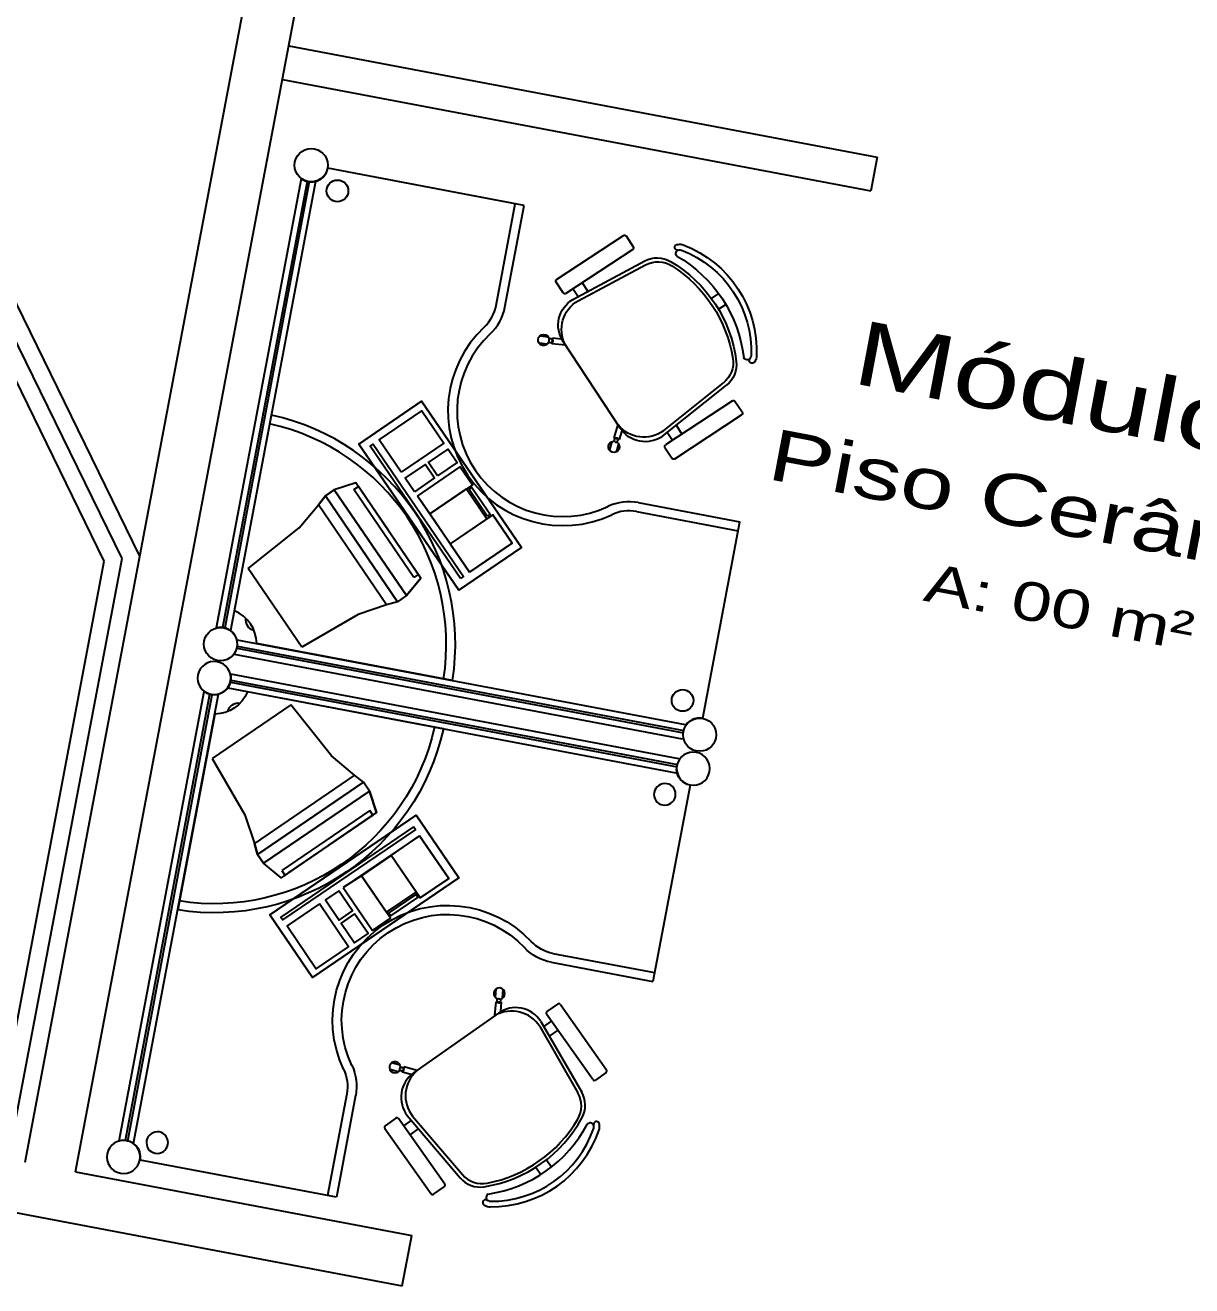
# Model space of a CAD drawing. Header units: inches. Extents: x -18604 to 2753, y -9056 to 3482.
# Drawn here: x 547.1 to 888.1, y -5097.6 to -4729.1 of the extents above; entities that cross this region are included whole.
import ezdxf
from ezdxf.enums import TextEntityAlignment as Align

# ---------------------------------------------------------------- set-up
doc = ezdxf.new("R2010")
doc.units = ezdxf.units.IN
for name, color, linetype in [('ESPECARQ', 2, 'Continuous'), ('FORÇA 1', 86, 'Continuous'), ('MOVEIS', 2, 'Continuous'), ('Parede', 6, 'Continuous'), ('Parede Baixo', 4, 'Continuous'), ('TEXTO', 2, 'Continuous')]:
    doc.layers.add(name, color=color, linetype=linetype)
doc.styles.add('REGUA100', font='GOTHIC.TTF', dxfattribs={"width": 1.4})
doc.styles.add('REGUA60', font='GOTHIC.TTF', dxfattribs={"width": 1.4})

# ---------------------------------------------------------------- blocks, each defined once
blk = doc.blocks.new('INDUNI1')
at = {"color": 0, "style": 'REGUA100', "width": 1.4, "flags": 8}
for tag, p in [('NOME1', (0, 0)), ('NOME2', (0, -4.286))]:
    blk.add_attdef(tag, text='', height=2.5, dxfattribs=at).set_placement(p, align=Align.CENTER)
at = {"layer": 'ESPECARQ', "style": 'REGUA60', "width": 1.4}
blk.add_attdef('AREA', text='', height=1.5, dxfattribs=at).set_placement((0, -7.813), align=Align.CENTER)
at = {"layer": 'ESPECARQ', "style": 'REGUA60', "width": 1.4, "flags": 8}
for tag, p in [('PISO', (0, -10.313)), ('REVPAR', (0, -12.813)), ('PEDIR', (0, -15.313))]:
    blk.add_attdef(tag, text='', height=1.5, dxfattribs=at).set_placement(p, align=Align.CENTER)

msp = doc.modelspace()

# ---------------------------------------------------------------- linework, layer by layer
at = {"layer": 'FORÇA 1'}
for p, q in [((580.67, -4884.3, -1754.51), (396.29, -4506.94, -1754.51)), ((575.44, -4885.01, -1754.51), (391.8, -4509.13, -1754.51)), ((570.22, -4885.71, -1754.51), (387.31, -4511.32, -1754.51)), ((539.17, -5049.81, -1754.51), (570.22, -4885.71, -1754.51)), ((543.16, -5055.65, -1754.51), (575.44, -4885.01, -1754.51))]:
    msp.add_line(p, q, dxfattribs=at)
at = {"layer": 'MOVEIS'}
for p, q in [((687.78, -4780.77, -1754.51), (635.56, -4770.89, -1754.51)), ((692.97, -4781.76, -1754.51), (635.56, -4770.89, -1754.51)), ((627.84, -4773.94, -1754.51), (602.99, -4905.26, -1754.51)), ((629.51, -4774.74, -1754.51), (604.84, -4905.13, -1754.51)), ((630.14, -4774.85, -1754.51), (605.46, -4905.25, -1754.51)), ((631.99, -4774.73, -1754.51), (607.14, -4906.04, -1754.51)), ((684.75, -4810.97, -1754.51), (690.37, -4781.26, -1754.51)), ((687.35, -4811.46, -1754.51), (692.97, -4781.76, -1754.51)), ((702.44, -4803.4, -1754.31), (722, -4790.53, -1754.31)), ((722.75, -4790.68, -1754.31), (724.85, -4793.87, -1754.31)), ((724.69, -4794.62, -1754.31), (705.14, -4807.49, -1754.31)), ((707.18, -4809.29, -1754.31), (728.25, -4797.98, -1754.31)), ((708.72, -4809.64, -1754.31), (728.47, -4799.12, -1754.31)), ((704.38, -4807.34, -1754.31), (702.29, -4804.16, -1754.31)), ((711.61, -4806.82, -1754.31), (709.96, -4804.32, -1754.31)), ((708.8, -4808.5, -1754.31), (707.23, -4806.12, -1754.31)), ((747.68, -4808.93, -1754.31), (749.82, -4807.52, -1754.31)), ((749.78, -4812.11, -1754.31), (751.91, -4810.7, -1754.31)), ((700.04, -4820.22, -1754.31), (697.52, -4819.93, -1754.31)), ((701.21, -4820.54, -1754.31), (701.19, -4820.75, -1754.31)), ((703.89, -4820.85, -1754.31), (701.21, -4820.54, -1754.31)), ((699.81, -4822.26, -1754.31), (697.28, -4821.97, -1754.31)), ((701.05, -4821.96, -1754.31), (701.03, -4822.17, -1754.31)), ((705.06, -4822.63, -1754.31), (701.03, -4822.17, -1754.31)), ((721.04, -4846.9, -1754.31), (704.36, -4821.56, -1754.31)), ((733.43, -4849.17, -1754.31), (752.15, -4834.29, -1754.31)), ((733.71, -4847.62, -1754.31), (751.19, -4833.64, -1754.31)), ((663.01, -4839.02, -1752.4), (644.69, -4851.5, -1752.4)), ((663.01, -4839.02, -1752.4), (663.01, -4839.02, -1754.51)), ((692.15, -4881.75, -1754.51), (663.01, -4839.02, -1754.51)), ((692.15, -4881.75, -1752.4), (663.01, -4839.02, -1752.4)), ((753.83, -4838.88, -1754.31), (734.27, -4851.76, -1754.31)), ((756.68, -4842.22, -1754.31), (754.58, -4839.04, -1754.31)), ((650.56, -4850.31, -1752.4), (663.08, -4841.77, -1752.4)), ((663.08, -4841.77, -1752.4), (669.53, -4851.23, -1752.4)), ((608.29, -4900.25, -1754.51), (619.12, -4843.02, -1754.51)), ((720.34, -4845.84, -1754.31), (719.17, -4849.73, -1754.31)), ((736.96, -4855.85, -1754.31), (756.52, -4842.98, -1754.31)), ((737.45, -4846.08, -1754.31), (739.09, -4848.58, -1754.31)), ((719.37, -4849.79, -1754.31), (719.17, -4849.73, -1754.31)), ((720.73, -4850.2, -1754.31), (720.53, -4850.14, -1754.31)), ((721.51, -4847.62, -1754.31), (720.73, -4850.2, -1754.31)), ((734.8, -4848, -1754.31), (736.36, -4850.38, -1754.31)), ((644.69, -4851.5, -1752.4), (673.83, -4894.24, -1752.4)), ((647.93, -4852.1, -1752.4), (648.8, -4851.51, -1752.4)), ((674.32, -4890.8, -1752.4), (647.93, -4852.1, -1752.4)), ((648.8, -4851.51, -1752.4), (675.19, -4890.21, -1752.4)), ((657.01, -4859.77, -1752.4), (650.56, -4850.31, -1752.4)), ((669.53, -4851.23, -1752.4), (657.01, -4859.77, -1752.4)), ((664.98, -4856.9, -1752.4), (670.72, -4852.98, -1752.4)), ((670.72, -4852.98, -1752.4), (673.4, -4856.9, -1752.4)), ((718.6, -4850.81, -1754.31), (717.87, -4853.24, -1754.31)), ((720.57, -4851.4, -1754.31), (719.83, -4853.84, -1754.31)), ((734.11, -4852.51, -1754.31), (736.21, -4855.69, -1754.31)), ((658.2, -4861.51, -1752.4), (664.1, -4857.49, -1752.4)), ((664.1, -4857.49, -1752.4), (666.78, -4861.42, -1752.4)), ((667.65, -4860.82, -1752.4), (664.98, -4856.9, -1752.4)), ((673.4, -4856.9, -1752.4), (667.65, -4860.82, -1752.4)), ((661.77, -4866.75, -1752.4), (674.29, -4858.21, -1752.4)), ((674.29, -4858.21, -1752.4), (677.86, -4863.44, -1752.4)), ((634.87, -4866.65, -1753.46), (637.48, -4864.86, -1752.4)), ((637.48, -4864.86, -1752.4), (634.87, -4866.65, -1752.4)), ((643.76, -4862.82, -1752.4), (637.48, -4864.86, -1752.4)), ((658.59, -4895.83, -1752.4), (637.48, -4864.86, -1752.4)), ((637.48, -4864.86, -1752.4), (658.59, -4895.83, -1752.4)), ((643.2, -4864.82, -1752.4), (644.51, -4863.92, -1752.4)), ((660.73, -4890.52, -1752.4), (643.2, -4864.82, -1752.4)), ((653.27, -4876.78, -1752.4), (643.76, -4862.82, -1752.4)), ((662.03, -4889.63, -1752.4), (644.51, -4863.92, -1752.4)), ((660.88, -4865.44, -1752.4), (658.2, -4861.51, -1752.4)), ((666.78, -4861.42, -1752.4), (660.88, -4865.44, -1752.4)), ((677.86, -4863.44, -1752.4), (676.12, -4864.63, -1752.4)), ((676.12, -4864.63, -1752.4), (682.06, -4873.35, -1752.4)), ((676.85, -4864.77, -1752.4), (677.72, -4864.18, -1752.4)), ((682.2, -4872.62, -1752.4), (676.85, -4864.77, -1752.4)), ((677.72, -4864.18, -1752.4), (683.07, -4872.03, -1752.4)), ((634.87, -4866.65, -1753.46), (632.84, -4869.3, -1753.46)), ((632.84, -4869.3, -1753.46), (634.87, -4866.65, -1753.46)), ((655.98, -4897.61, -1753.46), (634.87, -4866.65, -1753.46)), ((655.98, -4897.61, -1752.4), (634.87, -4866.65, -1752.4)), ((655.21, -4879.62, -1747.12), (645.25, -4865.01, -1747.12)), ((676.95, -4889.01, -1752.4), (661.77, -4866.75, -1752.4)), ((726.33, -4868.64, -1754.51), (756.04, -4874.26, -1754.51)), ((627.21, -4876.02, -1755.57), (632.84, -4869.3, -1753.46)), ((682.06, -4873.35, -1752.4), (683.81, -4872.16, -1752.4)), ((683.07, -4872.03, -1752.4), (682.2, -4872.62, -1752.4)), ((683.81, -4872.16, -1752.4), (689.47, -4880.47, -1752.4)), ((725.84, -4871.24, -1754.51), (755.55, -4876.86, -1754.51)), ((612.28, -4887.86, -1755.57), (627.21, -4876.02, -1755.57)), ((745.18, -4931.67, -1754.51), (756.04, -4874.26, -1754.51)), ((653.27, -4876.78, -1752.4), (662.79, -4890.73, -1752.4)), ((648.63, -4881.22, -1752.4), (658.59, -4895.83, -1752.4)), ((673.83, -4894.24, -1752.4), (692.15, -4881.75, -1752.4)), ((689.47, -4880.47, -1752.4), (676.95, -4889.01, -1752.4)), ((692.15, -4881.75, -1752.4), (692.15, -4881.75, -1754.51)), ((627.98, -4910.89, -1755.57), (612.28, -4887.86, -1755.57)), ((662.79, -4890.73, -1752.4), (658.59, -4895.83, -1752.4)), ((662.03, -4889.63, -1752.4), (660.73, -4890.52, -1752.4)), ((662.03, -4889.63, -1752.4), (662.03, -4889.63, -1752.4)), ((662.03, -4889.63, -1752.4), (662.03, -4889.63, -1752.4)), ((675.19, -4890.21, -1752.4), (674.32, -4890.8, -1752.4)), ((655.98, -4897.61, -1753.46), (652.77, -4898.52, -1753.46)), ((655.98, -4897.61, -1753.46), (652.77, -4898.52, -1753.46)), ((658.59, -4895.83, -1752.4), (655.98, -4897.61, -1753.46)), ((658.59, -4895.83, -1752.4), (655.98, -4897.61, -1752.4)), ((644.45, -4901.32, -1755.57), (627.98, -4910.89, -1755.57)), ((652.77, -4898.52, -1753.46), (644.45, -4901.32, -1755.57)), ((608.99, -4908.75, -1754.51), (739.98, -4933.54, -1754.51)), ((608.2, -4912.9, -1754.51), (739.19, -4937.68, -1754.51)), ((609, -4911.22, -1754.51), (739.53, -4935.92, -1754.51)), ((609.11, -4910.6, -1754.51), (739.64, -4935.3, -1754.51)), ((672.03, -4920.63, -1754.51), (614.8, -4909.8, -1754.51)), ((607.11, -4918.68, -1754.51), (738.1, -4943.46, -1754.51)), ((574.62, -5055.21, -1754.51), (599.47, -4923.89, -1754.51)), ((606.33, -4922.83, -1754.51), (737.31, -4947.61, -1754.51)), ((607.12, -4921.15, -1754.51), (737.65, -4945.85, -1754.51)), ((607.24, -4920.53, -1754.51), (737.77, -4945.23, -1754.51)), ((576.47, -5055.08, -1754.51), (601.14, -4924.68, -1754.51)), ((577.09, -5055.2, -1754.51), (601.76, -4924.8, -1754.51)), ((578.77, -5055.99, -1754.51), (603.61, -4924.68, -1754.51)), ((669.35, -4934.81, -1754.51), (612.11, -4923.98, -1754.51)), ((602.57, -4930.48, -1754.51), (591.74, -4987.72, -1754.51)), ((624.78, -4927.78, -1755.57), (601.76, -4943.48, -1755.57)), ((636.62, -4942.71, -1755.57), (624.78, -4927.78, -1755.57)), ((601.76, -4943.48, -1755.57), (611.33, -4959.95, -1755.57)), ((643.34, -4948.35, -1753.46), (636.62, -4942.71, -1755.57)), ((645.99, -4950.37, -1753.46), (643.34, -4948.35, -1753.46)), ((645.99, -4950.37, -1753.46), (643.34, -4948.35, -1753.46)), ((645.99, -4950.37, -1753.46), (615.03, -4971.48, -1753.46)), ((645.99, -4950.37, -1752.4), (615.03, -4971.48, -1752.4)), ((647.78, -4952.98, -1752.4), (616.82, -4974.09, -1752.4)), ((616.82, -4974.09, -1752.4), (647.78, -4952.98, -1752.4)), ((633.17, -4962.94, -1752.4), (647.78, -4952.98, -1752.4)), ((647.78, -4952.98, -1752.4), (645.99, -4950.37, -1753.46)), ((647.78, -4952.98, -1752.4), (645.99, -4950.37, -1752.4)), ((649.82, -4959.26, -1752.4), (647.78, -4952.98, -1752.4)), ((741.47, -4951.25, -1754.51), (730.61, -5008.65, -1754.51)), ((611.33, -4959.95, -1755.57), (614.12, -4968.27, -1753.46)), ((618.65, -4989.16, -1752.4), (661.38, -4960.03, -1752.4)), ((647.83, -4958.7, -1752.4), (622.12, -4976.23, -1752.4)), ((648.72, -4960.01, -1752.4), (623.01, -4977.53, -1752.4)), ((635.87, -4968.77, -1752.4), (649.82, -4959.26, -1752.4)), ((648.72, -4960.01, -1752.4), (647.83, -4958.7, -1752.4)), ((648.72, -4960.01, -1752.4), (648.72, -4960.01, -1752.4)), ((648.72, -4960.01, -1752.4), (648.72, -4960.01, -1752.4)), ((661.38, -4960.03, -1752.4), (673.87, -4978.34, -1752.4)), ((660.58, -4963.4, -1752.4), (621.88, -4989.79, -1752.4)), ((622.47, -4990.66, -1752.4), (661.17, -4964.28, -1752.4)), ((661.17, -4964.28, -1752.4), (660.58, -4963.4, -1752.4)), ((638.71, -4966.83, -1747.12), (624.1, -4976.79, -1747.12)), ((662.38, -4966.04, -1752.4), (640.11, -4981.21, -1752.4)), ((670.91, -4978.56, -1752.4), (662.38, -4966.04, -1752.4)), ((615.03, -4971.48, -1753.46), (614.12, -4968.27, -1753.46)), ((614.12, -4968.27, -1753.46), (615.03, -4971.48, -1753.46)), ((615.03, -4971.48, -1753.46), (616.82, -4974.09, -1752.4)), ((616.82, -4974.09, -1752.4), (615.03, -4971.48, -1752.4)), ((635.87, -4968.77, -1752.4), (621.91, -4978.29, -1752.4)), ((621.91, -4978.29, -1752.4), (616.82, -4974.09, -1752.4)), ((622.12, -4976.23, -1752.4), (623.01, -4977.53, -1752.4)), ((673.87, -4978.34, -1754.51), (631.14, -5007.48, -1754.51)), ((673.87, -4978.34, -1752.4), (631.14, -5007.48, -1752.4)), ((662.61, -4984.22, -1752.4), (670.91, -4978.56, -1752.4)), ((673.87, -4978.34, -1752.4), (673.87, -4978.34, -1754.51)), ((638.81, -4982.11, -1752.4), (634.88, -4984.78, -1752.4)), ((642.83, -4988.01, -1752.4), (638.81, -4982.11, -1752.4)), ((640.11, -4981.21, -1752.4), (648.65, -4993.73, -1752.4)), ((652.69, -4988.42, -1752.4), (661.42, -4982.48, -1752.4)), ((661.42, -4982.48, -1752.4), (662.61, -4984.22, -1752.4)), ((633.14, -4985.97, -1752.4), (623.67, -4992.42, -1752.4)), ((641.67, -4998.49, -1752.4), (633.14, -4985.97, -1752.4)), ((634.88, -4984.78, -1752.4), (638.9, -4990.68, -1752.4)), ((661.28, -4983.21, -1752.4), (653.43, -4988.56, -1752.4)), ((654.02, -4989.43, -1752.4), (661.87, -4984.08, -1752.4)), ((661.87, -4984.08, -1752.4), (661.28, -4983.21, -1752.4)), ((631.14, -5007.48, -1752.4), (618.65, -4989.16, -1752.4)), ((621.88, -4989.79, -1752.4), (622.47, -4990.66, -1752.4)), ((638.9, -4990.68, -1752.4), (642.83, -4988.01, -1752.4)), ((643.42, -4988.88, -1752.4), (639.5, -4991.55, -1752.4)), ((647.34, -4994.63, -1752.4), (643.42, -4988.88, -1752.4)), ((648.65, -4993.73, -1752.4), (653.88, -4990.17, -1752.4)), ((653.88, -4990.17, -1752.4), (652.69, -4988.42, -1752.4)), ((653.43, -4988.56, -1752.4), (654.02, -4989.43, -1752.4)), ((623.67, -4992.42, -1752.4), (632.21, -5004.94, -1752.4)), ((639.5, -4991.55, -1752.4), (643.42, -4997.3, -1752.4)), ((643.42, -4997.3, -1752.4), (647.34, -4994.63, -1752.4)), ((632.21, -5004.94, -1752.4), (641.67, -4998.49, -1752.4)), ((701.39, -5000.44, -1754.51), (731.1, -5006.06, -1754.51)), ((700.9, -5003.03, -1754.51), (730.61, -5008.65, -1754.51)), ((631.14, -5007.48, -1752.4), (631.14, -5007.48, -1754.51)), ((684.61, -5013.35, -1754.31), (684.81, -5010.82, -1754.31)), ((686.65, -5013.52, -1754.31), (686.86, -5010.98, -1754.31)), ((684.41, -5018.61, -1754.31), (684.74, -5014.57, -1754.31)), ((684.94, -5014.58, -1754.31), (684.74, -5014.57, -1754.31)), ((686.15, -5017.39, -1754.31), (686.36, -5014.7, -1754.31)), ((686.36, -5014.7, -1754.31), (686.16, -5014.68, -1754.31)), ((699.67, -5017.44, -1754.31), (702.78, -5015.24, -1754.31)), ((703.54, -5015.37, -1754.31), (717.04, -5034.5, -1754.31)), ((685.45, -5017.88, -1754.31), (660.67, -5035.38, -1754.31)), ((713.04, -5037.32, -1754.31), (699.54, -5018.2, -1754.31)), ((697.51, -5021.84, -1754.31), (708.67, -5041.24, -1754.31)), ((697.81, -5020.3, -1754.31), (709.8, -5040.98, -1754.31)), ((698.65, -5021.89, -1754.31), (700.98, -5020.24, -1754.31)), ((700.42, -5024.64, -1754.31), (702.87, -5022.91, -1754.31)), ((656.15, -5035.05, -1754.31), (653.7, -5034.4, -1754.31)), ((656.68, -5033.07, -1754.31), (654.23, -5032.41, -1754.31)), ((657.73, -5033.8, -1754.31), (657.78, -5033.59, -1754.31)), ((661.7, -5034.64, -1754.31), (657.78, -5033.59, -1754.31)), ((657.36, -5035.17, -1754.31), (657.41, -5034.97, -1754.31)), ((659.97, -5035.87, -1754.31), (657.36, -5035.17, -1754.31)), ((716.91, -5035.26, -1754.31), (713.8, -5037.45, -1754.31)), ((641.13, -5041.53, -1754.51), (635.51, -5071.24, -1754.51)), ((643.72, -5042.02, -1754.51), (638.1, -5071.73, -1754.51)), ((655.49, -5048.62, -1754.31), (652.37, -5050.82, -1754.31)), ((669.75, -5067.88, -1754.31), (656.25, -5048.75, -1754.31)), ((660.02, -5049.16, -1754.31), (657.69, -5050.8, -1754.31)), ((658.8, -5047.83, -1754.31), (674.28, -5066.06, -1754.31)), ((660.36, -5048.06, -1754.31), (674.9, -5065.08, -1754.31)), ((652.24, -5051.58, -1754.31), (665.75, -5070.71, -1754.31)), ((662.02, -5051.74, -1754.31), (659.58, -5053.47, -1754.31)), ((632.92, -5070.75, -1754.51), (580.69, -5060.87, -1754.51)), ((638.1, -5071.73, -1754.51), (580.69, -5060.87, -1754.51)), ((696.38, -5062.96, -1754.31), (697.85, -5065.05, -1754.31)), ((699.49, -5060.77, -1754.31), (700.97, -5062.86, -1754.31)), ((666.51, -5070.84, -1754.31), (669.62, -5068.64, -1754.31))]:
    msp.add_line(p, q, dxfattribs=at)
at = {"layer": 'MOVEIS', "extrusion": (0.826234, 0.563328, 0)}
for p, q in [((634.87, -4866.65, -1752.4), (634.87, -4866.65, -1753.46)), ((655.98, -4897.61, -1752.4), (655.98, -4897.61, -1753.46))]:
    msp.add_line(p, q, dxfattribs=at)
at = {"layer": 'MOVEIS', "extrusion": (0.563328, -0.826234, 0)}
for p, q in [((645.99, -4950.37, -1752.4), (645.99, -4950.37, -1753.46)), ((615.03, -4971.48, -1752.4), (615.03, -4971.48, -1753.46))]:
    msp.add_line(p, q, dxfattribs=at)
at = {"layer": 'MOVEIS'}
for centre, radius in [((630.73, -4769.98, -1754.51), 4.86), ((638.39, -4777.49, -1754.51), 3.17), ((604.24, -4910, -1754.51), 4.86), ((739.27, -4926.47, -1754.51), 3.17), ((744.26, -4936.49, -1754.51), 4.86), ((685.59, -5014.18, -1754.31), 0.545), ((657.14, -5034.27, -1754.31), 0.545)]:
    msp.add_circle(centre, radius, dxfattribs=at)
for centre, radius, start, end in [((630.73, -4769.98, -1754.51), 4.91, 233.8119, 349.2862), ((673.14, -4808.77, -1754.51), 11.82, 313.3118, 349.2862), ((673.14, -4808.77, -1754.51), 14.46, 313.3118, 349.2862), ((704.27, -4841.8, -1754.51), 33.57, 133.3118, 295.2607), ((704.27, -4841.8, -1754.51), 30.93, 133.3118, 295.2607), ((604.24, -4910, -1754.51), 65.97, 351.0936, 77.4789), ((604.24, -4910, -1754.51), 68.61, 351.0936, 77.4789), ((723.64, -4882.85, -1754.51), 14.46, 79.2862, 115.2607), ((723.64, -4882.85, -1754.51), 11.82, 79.2862, 115.2607), ((604.24, -4910, -1754.51), 10.56, 1.1157, 67.4567), ((604.24, -4910, -1754.51), 4.91, 323.8119, 104.7606), ((614.66, -4902.9, -1754.51), 3.14, 170.8791, 257.6934), ((744.26, -4936.49, -1754.51), 4.91, 79.2862, 156.8676), ((685.73, -5012.17, -1754.31), 1.63, 277.9356, 253.7559), ((685.59, -5014.09, -1754.31), 0.817, 217.1996, 313.579), ((703.09, -5015.68, -1754.31), 0.545, 35.2195, 125.2195), ((689.31, -5026.96, -1754.31), 9.66, 31.9673, 119.627), ((690.47, -5025, -1754.31), 8.71, 32.6503, 125.2195), ((699.98, -5017.88, -1754.31), 0.545, 125.2195, 215.2195), ((655.19, -5033.73, -1754.31), 1.63, 356.6831, 332.5034), ((657.05, -5034.24, -1754.31), 0.817, 296.8601, 33.2394), ((716.6, -5034.81, -1754.31), 0.545, 305.2195, 35.2195), ((665.69, -5042.49, -1754.31), 8.71, 125.2195, 217.7888), ((667.93, -5042.05, -1754.31), 9.66, 130.812, 218.4717), ((713.48, -5037.01, -1754.31), 0.545, 215.2195, 305.2195), ((702.06, -5045.04, -1754.31), 7.62, 329.4834, 29.9196), ((703.2, -5044.81, -1754.31), 7.62, 331.6148, 30.0983), ((655.8, -5049.07, -1754.31), 0.545, 35.2195, 125.2195), ((675.21, -5029.68, -1754.31), 39.44, 278.8242, 331.6148), ((674.65, -5028.89, -1754.31), 39.44, 280.9556, 329.4834), ((652.69, -5051.27, -1754.31), 0.545, 125.2195, 215.2195), ((676.69, -5031.77, -1754.31), 39.44, 278.457, 331.9821), ((676.69, -5031.77, -1754.31), 39.44, 278.457, 331.9821), ((683.41, -5041.29, -1754.31), 33.24, 269.3433, 341.0957), ((683.41, -5041.29, -1754.31), 31.61, 269.3637, 341.0754), ((683.41, -5041.29, -1754.31), 31.61, 269.3637, 341.0754), ((712.28, -5051.07, -1754.31), 1.09, 10.074, 134.8901), ((712.28, -5051.07, -1754.31), 1.09, 10.074, 134.8901), ((714.12, -5050.45, -1754.31), 0.852, 349.894, 185.4086), ((712.01, -5051.12, -1754.31), 1.36, 342.0894, 10.074), ((712.01, -5051.12, -1754.31), 1.36, 342.0894, 10.074), ((712.01, -5051.12, -1754.31), 2.99, 341.7624, 10.074), ((680.09, -5061.12, -1754.31), 7.62, 220.3408, 278.8242), ((680.7, -5060.13, -1754.31), 7.62, 220.5194, 280.9556), ((666.19, -5070.39, -1754.31), 0.545, 215.2195, 305.2195), ((669.31, -5068.2, -1754.31), 0.545, 305.2195, 35.2195), ((682.96, -5071.77, -1754.31), 1.09, 115.549, 240.365), ((682.96, -5071.77, -1754.31), 1.09, 115.549, 240.365), ((681.75, -5073.29, -1754.31), 0.852, 65.0304, 260.5451), ((683.09, -5071.53, -1754.31), 2.99, 240.365, 268.6766), ((683.09, -5071.53, -1754.31), 1.36, 240.365, 268.3496), ((683.09, -5071.53, -1754.31), 1.36, 240.365, 268.3496)]:
    msp.add_arc(centre, radius, start, end, dxfattribs=at)
at = {"layer": 'MOVEIS', "extrusion": (0, 0, -1)}
for centre, major_axis, start_param, end_param in [((722.3, -4790.98, -1754.31), (-0.385, 0.385), 0.203279, 1.774075), ((724.39, -4794.17, -1754.31), (-0.385, 0.385), 1.774075, 3.344871), ((737.84, -4793.97, -1754.31), (-0.602, 0.602), 3.865169, 7.277544), ((738.41, -4795.83, -1754.31), (-0.77, 0.77), 4.746885, 6.925335), ((738.41, -4795.83, -1754.31), (-0.77, 0.77), 4.746885, 6.925335), ((738.45, -4796.1, -1754.31), (-2.12, 2.12), 0.64215, 1.136282), ((738.45, -4796.1, -1754.31), (-0.963, 0.963), 0.64215, 1.130574), ((738.45, -4796.1, -1754.31), (-0.963, 0.963), 0.64215, 1.130574), ((727.69, -4824.37, -1754.31), (-22.35, 22.35), 1.148273, 2.399878), ((727.69, -4824.37, -1754.31), (-22.35, 22.35), 1.148273, 2.399878), ((727.69, -4824.37, -1754.31), (-23.5, 23.5), 1.147917, 2.400233), ((731.85, -4804.69, -1754.31), (-5.39, 5.39), 0.292661, 1.31339), ((732.05, -4805.84, -1754.31), (-5.39, 5.39), 0.295779, 1.35059), ((715.82, -4832.18, -1754.31), (-27.89, 27.89), 1.31339, 2.23476), ((717.96, -4830.77, -1754.31), (-27.89, 27.89), 1.30698, 2.24117), ((717.96, -4830.77, -1754.31), (-27.89, 27.89), 1.30698, 2.24117), ((715.01, -4832.71, -1754.31), (-27.89, 27.89), 1.35059, 2.19756), ((702.74, -4803.86, -1754.31), (-0.385, 0.385), 4.915668, 6.486464), ((713.56, -4818, -1754.31), (-6.83, 6.83), 5.013275, 6.543226), ((711.64, -4816.77, -1754.31), (-6.16, 6.16), 4.915668, 6.531306), ((704.84, -4807.04, -1754.31), (-0.385, 0.385), 3.344871, 4.915668), ((698.66, -4821.09, -1754.31), (-1.16, 1.16), 2.672284, 8.533454), ((700.67, -4821.3, -1754.31), (-0.385, 0.385), 0.203279, 6.486464), ((700.58, -4821.29, -1754.31), (-0.578, 0.578), 1.628175, 3.310312), ((746.43, -4827.69, -1754.31), (-5.39, 5.39), 2.19756, 3.252371), ((747.41, -4828.32, -1754.31), (-5.39, 5.39), 2.23476, 3.255489), ((758.14, -4825.81, -1754.31), (-0.77, 0.77), 2.906, 5.084451), ((758.14, -4825.81, -1754.31), (-0.77, 0.77), 2.906, 5.084451), ((759.62, -4827.06, -1754.31), (-0.602, 0.602), 2.553792, 5.966166), ((757.91, -4825.66, -1754.31), (-0.963, 0.963), 2.417576, 2.906), ((757.91, -4825.66, -1754.31), (-0.963, 0.963), 2.417576, 2.906), ((757.91, -4825.66, -1754.31), (-2.12, 2.12), 2.411869, 2.906), ((754.12, -4839.34, -1754.31), (-0.385, 0.385), 0.203279, 1.774075), ((756.22, -4842.52, -1754.31), (-0.385, 0.385), 1.774075, 3.344871), ((727.95, -4839.86, -1754.31), (-6.83, 6.83), 3.288109, 4.81806), ((719.82, -4850.39, -1754.31), (-0.385, 0.385), 0.203279, 6.486464), ((719.79, -4850.48, -1754.31), (-0.578, 0.578), 0.237838, 1.919975), ((728.32, -4842.11, -1754.31), (-6.16, 6.16), 3.30003, 4.915668), ((719.22, -4852.32, -1754.31), (1.16, 1.16), -0.272915, 5.588255), ((734.57, -4852.21, -1754.31), (-0.385, 0.385), 4.915668, 6.486464), ((736.66, -4855.39, -1754.31), (-0.385, 0.385), 3.344871, 4.915668), ((602.36, -4919.93, -1754.51), (3.43, 3.43), 4.113981, 10.397166), ((602.36, -4919.93, -1754.51), (3.47, 3.47), 0.527777, 2.987797), ((602.36, -4919.93, -1754.51), (7.46, 7.46), 1.178852, 2.336721), ((609.47, -4930.35, -1754.51), (2.22, 2.22), 4.141781, 5.656977), ((602.36, -4919.93, -1754.51), (48.52, 48.52), 1.003932, 2.511641), ((602.36, -4919.93, -1754.51), (46.65, 46.65), 1.003932, 2.511641), ((742.39, -4946.42, -1754.51), (3.43, 3.43), 4.113981, 10.397166), ((742.39, -4946.42, -1754.51), (3.47, 3.47), 2.543185, 3.897234), ((734.08, -4953.93, -1754.51), (2.24, 2.24), 4.113981, 10.397166), ((670.56, -5019.96, -1754.51), (23.74, 23.74), 3.486108, 6.31265), ((670.56, -5019.96, -1754.51), (21.87, 21.87), 3.486108, 6.31265), ((703.59, -4988.82, -1754.51), (8.36, 8.36), 2.543185, 3.171058), ((703.59, -4988.82, -1754.51), (10.23, 10.23), 2.543185, 3.171058), ((629.51, -5039.33, -1754.51), (8.36, 8.36), 0.344515, 0.972388), ((629.51, -5039.33, -1754.51), (10.23, 10.23), 0.344515, 0.972388), ((585.74, -5055.76, -1754.51), (2.24, 2.24), 4.113981, 10.397166), ((575.87, -5059.95, -1754.51), (3.43, 3.43), 4.113981, 10.397166), ((575.87, -5059.95, -1754.51), (3.47, 3.47), -1.04302, 0.972388)]:
    msp.add_ellipse(centre, major_axis=major_axis, ratio=1, start_param=start_param, end_param=end_param, dxfattribs=at)
at = {"layer": 'MOVEIS'}
for points in [[(673.83, -4894.24, -1752.4), (644.69, -4851.5, -1752.4), (663.01, -4839.02, -1752.4), (692.15, -4881.75, -1752.4)], [(663.01, -4839.02, -1752.4), (663.01, -4839.02, -1754.51), (692.15, -4881.75, -1754.51), (692.15, -4881.75, -1752.4)], [(657.01, -4859.77, -1752.4), (650.56, -4850.31, -1752.4), (663.08, -4841.77, -1752.4), (669.53, -4851.23, -1752.4)], [(674.32, -4890.8, -1752.4), (647.93, -4852.1, -1752.4), (648.8, -4851.51, -1752.4), (675.19, -4890.21, -1752.4)], [(667.65, -4860.82, -1752.4), (664.98, -4856.9, -1752.4), (670.72, -4852.98, -1752.4), (673.4, -4856.9, -1752.4)], [(660.88, -4865.44, -1752.4), (658.2, -4861.51, -1752.4), (664.1, -4857.49, -1752.4), (666.78, -4861.42, -1752.4)], [(661.77, -4866.75, -1752.4), (674.29, -4858.21, -1752.4), (677.86, -4863.44, -1752.4), (665.42, -4871.92, -1752.4)], [(655.98, -4897.61, -1752.4), (634.87, -4866.65, -1752.4), (637.48, -4864.86, -1752.4), (658.59, -4895.83, -1752.4)], [(658.59, -4895.83, -1752.4), (662.79, -4890.73, -1752.4), (643.76, -4862.82, -1752.4), (637.48, -4864.86, -1752.4)], [(671.37, -4880.65, -1752.4), (665.42, -4871.92, -1752.4), (676.12, -4864.63, -1752.4), (682.06, -4873.35, -1752.4)], [(682.2, -4872.62, -1752.4), (676.85, -4864.77, -1752.4), (677.72, -4864.18, -1752.4), (683.07, -4872.03, -1752.4)], [(652.77, -4898.52, -1753.46), (632.84, -4869.3, -1753.46), (634.87, -4866.65, -1753.46), (655.98, -4897.61, -1753.46)], [(676.95, -4889.01, -1752.4), (689.47, -4880.47, -1752.4), (683.81, -4872.16, -1752.4), (671.37, -4880.65, -1752.4)], [(643.34, -4948.35, -1753.46), (614.12, -4968.27, -1753.46), (615.03, -4971.48, -1753.46), (645.99, -4950.37, -1753.46)], [(645.99, -4950.37, -1752.4), (615.03, -4971.48, -1752.4), (616.82, -4974.09, -1752.4), (647.78, -4952.98, -1752.4)], [(647.78, -4952.98, -1752.4), (649.82, -4959.26, -1752.4), (621.91, -4978.29, -1752.4), (616.82, -4974.09, -1752.4)], [(661.38, -4960.03, -1752.4), (618.65, -4989.16, -1752.4), (631.14, -5007.48, -1752.4), (673.87, -4978.34, -1752.4)], [(660.58, -4963.4, -1752.4), (621.88, -4989.79, -1752.4), (622.47, -4990.66, -1752.4), (661.17, -4964.28, -1752.4)], [(662.38, -4966.04, -1752.4), (670.91, -4978.56, -1752.4), (662.61, -4984.22, -1752.4), (654.12, -4971.78, -1752.4)], [(654.12, -4971.78, -1752.4), (645.4, -4977.73, -1752.4), (652.69, -4988.42, -1752.4), (661.42, -4982.48, -1752.4)], [(631.14, -5007.48, -1752.4), (631.14, -5007.48, -1754.51), (673.87, -4978.34, -1754.51), (673.87, -4978.34, -1752.4)], [(640.11, -4981.21, -1752.4), (648.65, -4993.73, -1752.4), (653.88, -4990.17, -1752.4), (645.4, -4977.73, -1752.4)], [(638.81, -4982.11, -1752.4), (634.88, -4984.78, -1752.4), (638.9, -4990.68, -1752.4), (642.83, -4988.01, -1752.4)], [(633.14, -4985.97, -1752.4), (623.67, -4992.42, -1752.4), (632.21, -5004.94, -1752.4), (641.67, -4998.49, -1752.4)], [(661.28, -4983.21, -1752.4), (653.43, -4988.56, -1752.4), (654.02, -4989.43, -1752.4), (661.87, -4984.08, -1752.4)], [(643.42, -4988.88, -1752.4), (639.5, -4991.55, -1752.4), (643.42, -4997.3, -1752.4), (647.34, -4994.63, -1752.4)]]:
    msp.add_3dface(points, dxfattribs=at)
at = {"layer": 'Parede'}
for p, q in [((547.14, -5061.5, -1754.51), (677.27, -4373.7, -1754.51)), ((547.14, -5061.5, -1754.51), (677.27, -4373.7, -1754.51)), ((561.88, -5064.28, -1754.51), (689.22, -4391.23, -1754.51)), ((301.39, -5030.27, -1754.51), (657.35, -5097.61, -1754.51)), ((561.88, -5064.28, -1754.51), (660.14, -5082.88, -1754.51)), ((657.35, -5097.61, -1754.51), (660.14, -5082.88, -1754.51))]:
    msp.add_line(p, q, dxfattribs=at)
at = {"layer": 'Parede Baixo'}
for p, q in [((624.16, -4735.12, -1754.51), (796.11, -4767.66, -1754.51)), ((622.3, -4744.95, -1754.51), (794.25, -4777.48, -1754.51)), ((796.11, -4767.66, -1754.51), (794.25, -4777.48, -1754.51))]:
    msp.add_line(p, q, dxfattribs=at)

# ---------------------------------------------------------------- block references
at = {"layer": 'TEXTO'}
ref = msp.add_blockref('INDUNI1', (859.28, -4847.04, -1817.95), dxfattribs=dict(at, xscale=7.499999999995258, yscale=7.499999999992724, zscale=7.5, rotation=349.2862480787863))
ref.add_attrib('NOME1', 'Módulo 5', dxfattribs={"layer": '0', "color": 0, "height": 18.75, "rotation": 349.2862, "style": 'REGUA100', "width": 1.4, "flags": 8}).set_placement((859.28, -4847.04, -1817.95), align=Align.CENTER)
ref.add_attrib('NOME2', 'Piso Cerâmico', dxfattribs={"layer": '0', "color": 0, "height": 15, "rotation": 349.2862, "style": 'REGUA100', "width": 1.4, "flags": 8}).set_placement((853.3, -4878.62, -1817.95), align=Align.CENTER)
ref.add_attrib('AREA', 'A: 00 m²', dxfattribs={"layer": 'ESPECARQ', "height": 11.25, "rotation": 349.2862, "style": 'REGUA60', "width": 1.4}).set_placement((848.38, -4904.62, -1817.95), align=Align.CENTER)

doc.saveas('drawing.dxf')
